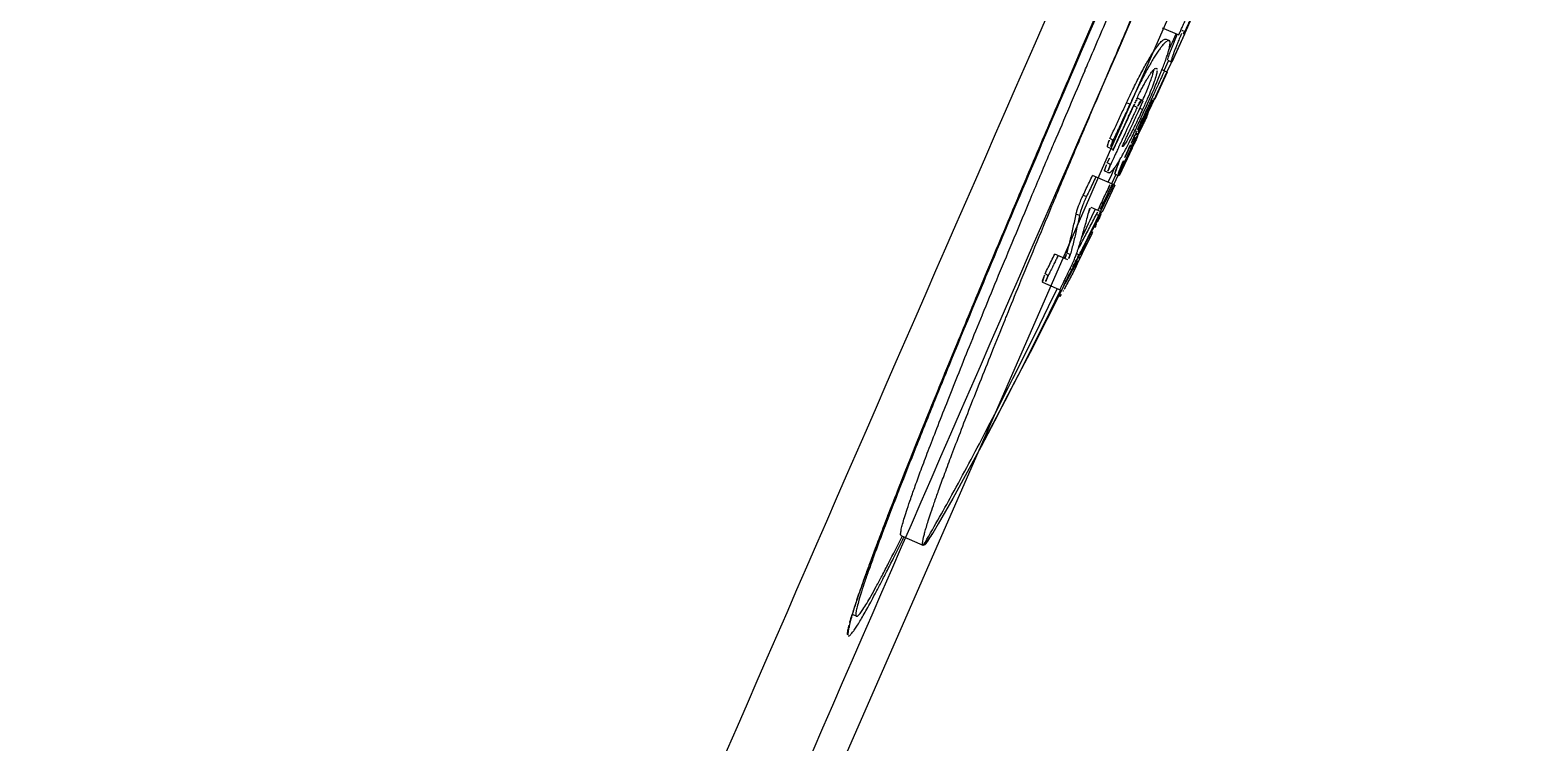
# Model space of a CAD drawing. Header units: millimetres. Extents: x 1145859089 to 1147511753, y -1047484727 to -1047247487.
# Drawn here: x 1146005265.9 to 1146005360.8, y -1047431236.1 to -1047431190.9 of the extents above; entities that cross this region are included whole.
import ezdxf
from ezdxf.xclip import XClip

# ---------------------------------------------------------------- set-up
doc = ezdxf.new("R2010")
doc.units = ezdxf.units.MM
doc.header["$LTSCALE"] = 100
doc.header["$MEASUREMENT"] = 0
doc.header["$XCLIPFRAME"] = 2
doc.layers.get('0').update_dxf_attribs({"linetype": 'CONTINUOUS'})
doc.layers.add('XREF', color=135, linetype='CONTINUOUS')
doc.layers.add('단지배치도$0$W240910', color=135, linetype='CONTINUOUS')

# ---------------------------------------------------------------- blocks, each defined once
blk = doc.blocks.new('단지배치도$0$zw$9902')
at = {"layer": '단지배치도$0$W240910', "linetype": 'ByBlock', "ltscale": 20}
for p, q in [((67175.562, -59870.414), (67241.68, -59719.244)), ((67192.486, -59821.084), (67191.768, -59822.75)), ((67196.854, -59821.484), (67197.904, -59821.943)), ((67197.095, -59822.212), (67197.308, -59822.305)), ((67197.095, -59822.212), (67197.097, -59822.213)), ((67197.275, -59822.897), (67197.425, -59822.564)), ((67197.425, -59822.564), (67197.502, -59822.393)), ((67198.26, -59821.899), (67197.461, -59823.664)), ((67197.502, -59822.393), (67197.738, -59821.87)), ((67198.251, -59821.895), (67198.286, -59821.817)), ((67198.26, -59821.899), (67198.251, -59821.895)), ((67198.26, -59821.702), (67198.292, -59821.716)), ((67198.286, -59821.817), (67198.342, -59821.692)), ((67191.768, -59822.75), (67190.612, -59825.446)), ((67197.17, -59824.303), (67196.387, -59826.017)), ((67196.492, -59824.064), (67196.506, -59824.073)), ((67197.17, -59824.303), (67196.839, -59824.158)), ((67197.25, -59823.572), (67196.959, -59824.211)), ((67197.207, -59823.553), (67197.461, -59823.664)), ((67190.612, -59825.446), (67189.941, -59827.014)), ((67194.803, -59826.342), (67194.592, -59826.25)), ((67195.655, -59826.126), (67195.325, -59825.982)), ((67195.349, -59826.792), (67195.547, -59826.362)), ((67195.547, -59826.362), (67195.655, -59826.126)), ((67195.611, -59826.107), (67195.623, -59826.078)), ((67196.287, -59825.973), (67196.387, -59826.017)), ((67189.941, -59827.014), (67189.289, -59828.544)), ((67195.259, -59826.54), (67195.048, -59826.447)), ((67195.441, -59826.591), (67195.611, -59826.665)), ((67195.839, -59826.744), (67195.64, -59827.176)), ((67195.733, -59827.351), (67195.668, -59827.323)), ((67195.986, -59826.875), (67195.892, -59826.834)), ((67195.228, -59828.07), (67195.123, -59828.024)), ((67195.213, -59828.104), (67195.137, -59828.267)), ((67195.228, -59828.07), (67195.213, -59828.104)), ((67195.315, -59828.329), (67195.461, -59828.013)), ((67195.323, -59828.071), (67195.346, -59828.021)), ((67195.387, -59828.099), (67195.323, -59828.071)), ((67195.492, -59827.874), (67195.387, -59828.099)), ((67195.461, -59828.013), (67195.52, -59827.886)), ((67195.733, -59827.351), (67195.492, -59827.874)), ((67195.52, -59827.886), (67195.606, -59827.699)), ((67189.289, -59828.544), (67188.654, -59830.037)), ((67189.96, -59828.892), (67189.996, -59828.807)), ((67193.381, -59829.036), (67193.753, -59829.199)), ((67193.748, -59828.611), (67193.537, -59828.519)), ((67193.74, -59829.271), (67193.77, -59829.207)), ((67194.952, -59829.119), (67194.633, -59829.804)), ((67194.949, -59829.126), (67194.95, -59829.124)), ((67194.95, -59829.124), (67194.952, -59829.119)), ((67194.952, -59829.119), (67194.973, -59829.075)), ((67194.973, -59829.075), (67195.037, -59828.935)), ((67188.654, -59830.037), (67188.037, -59831.494)), ((67193.583, -59830.152), (67193.372, -59830.059)), ((67194.633, -59829.804), (67194.13, -59830.877)), ((67193.851, -59831.472), (67192.438, -59830.854)), ((67193.41, -59830.659), (67193.199, -59830.567)), ((67193.407, -59830.666), (67193.223, -59830.586)), ((67193.42, -59831.279), (67193.653, -59830.781)), ((67193.92, -59830.785), (67193.64, -59831.38)), ((67193.653, -59830.781), (67193.862, -59830.333)), ((67193.842, -59830.756), (67194.053, -59830.848)), ((67194.058, -59830.853), (67193.847, -59830.761)), ((67194.128, -59830.881), (67194.059, -59830.851)), ((67188.037, -59831.494), (67187.436, -59832.916)), ((67193.851, -59831.472), (67193.046, -59833.173)), ((67193.41, -59831.975), (67193.343, -59832.118)), ((67193.681, -59831.398), (67193.41, -59831.975)), ((67187.436, -59832.916), (67186.851, -59834.305)), ((67191.849, -59832.093), (67192.06, -59832.185)), ((67192.332, -59832.861), (67193.015, -59833.159)), ((67193.108, -59832.617), (67193.011, -59832.575)), ((67193.343, -59832.118), (67193.108, -59832.617)), ((67191.605, -59833.39), (67191.394, -59833.298)), ((67192.894, -59833.408), (67192.683, -59833.316)), ((67186.851, -59834.305), (67186.282, -59835.66)), ((67192.363, -59834.606), (67192.121, -59835.11)), ((67186.282, -59835.66), (67185.727, -59836.985)), ((67190.881, -59836.198), (67190.044, -59835.832)), ((67191.027, -59835.871), (67190.816, -59835.779)), ((67191.586, -59835.885), (67191.426, -59835.816)), ((67192.121, -59835.11), (67191.472, -59836.458)), ((67191.695, -59835.878), (67191.763, -59835.748)), ((67191.116, -59836.802), (67191.018, -59837.004)), ((67191.019, -59836.759), (67191.116, -59836.802)), ((67191.231, -59836.752), (67191.294, -59836.635)), ((67191.569, -59836.119), (67191.583, -59836.092)), ((67185.727, -59836.985), (67185.187, -59838.28)), ((67189.266, -59837.607), (67190.472, -59838.134)), ((67189.637, -59837.183), (67189.426, -59837.09)), ((67191.018, -59837.004), (67190.969, -59837.106)), ((67185.187, -59838.28), (67184.661, -59839.545)), ((67190.412, -59838.11), (67189.688, -59839.584)), ((67190.379, -59838.518), (67190.241, -59838.458)), ((67190.541, -59837.991), (67190.472, -59838.134)), ((67190.472, -59838.134), (67190.488, -59838.104)), ((67184.661, -59839.545), (67184.15, -59840.781)), ((67189.688, -59839.584), (67188.811, -59841.35)), ((67184.15, -59840.781), (67183.652, -59841.988)), ((67188.811, -59841.35), (67187.948, -59843.065)), ((67183.652, -59841.988), (67183.168, -59843.167)), ((67183.168, -59843.167), (67182.697, -59844.317)), ((67187.948, -59843.065), (67187.08, -59844.765)), ((67182.697, -59844.317), (67182.316, -59845.254)), ((67182.316, -59845.254), (67181.943, -59846.172)), ((67187.08, -59844.765), (67186.223, -59846.418)), ((67181.943, -59846.172), (67181.581, -59847.07)), ((67181.581, -59847.07), (67181.228, -59847.948)), ((67186.223, -59846.418), (67185.373, -59848.03)), ((67181.228, -59847.948), (67180.885, -59848.805)), ((67185.373, -59848.03), (67184.492, -59849.667)), ((67180.885, -59848.805), (67180.553, -59849.641)), ((67180.553, -59849.641), (67180.231, -59850.455)), ((67184.492, -59849.667), (67183.578, -59851.322)), ((67180.231, -59850.455), (67179.921, -59851.245)), ((67179.921, -59851.245), (67179.622, -59852.012)), ((67183.578, -59851.322), (67182.664, -59852.926)), ((67179.391, -59852.607), (67179.169, -59853.186)), ((67179.622, -59852.012), (67179.391, -59852.607)), ((67182.664, -59852.926), (67182.315, -59853.523)), ((67178.955, -59853.747), (67178.749, -59854.29)), ((67179.169, -59853.186), (67178.955, -59853.747)), ((67181.705, -59854.31), (67180.31, -59853.7)), ((67180.484, -59853.785), (67180.487, -59853.777)), ((67178.553, -59854.814), (67178.366, -59855.318)), ((67178.749, -59854.29), (67178.553, -59854.814)), ((67178.366, -59855.318), (67178.188, -59855.802)), ((67177.903, -59856.593), (67177.792, -59856.91)), ((67178.021, -59856.263), (67177.903, -59856.593)), ((67178.188, -59855.802), (67178.021, -59856.263)), ((67177.588, -59857.499), (67177.497, -59857.77)), ((67177.687, -59857.212), (67177.588, -59857.499)), ((67177.792, -59856.91), (67177.687, -59857.212)), ((67177.247, -59858.552), (67177.207, -59858.685)), ((67177.29, -59858.411), (67177.247, -59858.552)), ((67177.337, -59858.263), (67177.29, -59858.411)), ((67177.387, -59858.106), (67177.337, -59858.263)), ((67177.44, -59857.942), (67177.387, -59858.106)), ((67177.497, -59857.77), (67177.44, -59857.942)), ((67177.005, -59859.497), (67177.004, -59859.499)), ((67177.007, -59859.482), (67177.005, -59859.497)), ((67177.01, -59859.464), (67177.007, -59859.482)), ((67177.013, -59859.443), (67177.01, -59859.464)), ((67177.018, -59859.418), (67177.013, -59859.443)), ((67177.023, -59859.391), (67177.018, -59859.418)), ((67177.029, -59859.362), (67177.023, -59859.391)), ((67177.036, -59859.329), (67177.029, -59859.362)), ((67177.044, -59859.294), (67177.036, -59859.329)), ((67177.052, -59859.256), (67177.044, -59859.294)), ((67177.062, -59859.216), (67177.052, -59859.256)), ((67177.072, -59859.174), (67177.062, -59859.216)), ((67177.084, -59859.129), (67177.072, -59859.174)), ((67177.096, -59859.081), (67177.084, -59859.129)), ((67177.109, -59859.031), (67177.096, -59859.081)), ((67177.123, -59858.979), (67177.109, -59859.031)), ((67177.138, -59858.925), (67177.123, -59858.979)), ((67177.154, -59858.868), (67177.138, -59858.925)), ((67177.171, -59858.809), (67177.154, -59858.868)), ((67177.207, -59858.685), (67177.171, -59858.809)), ((67177.477, -59858.794), (67177.209, -59858.677))]:
    blk.add_line(p, q, dxfattribs=at)
at = {"layer": '단지배치도$0$W240910'}
blk.add_arc((56404.253, -57219.78, 0), 12756.719, 322.5073299, 9.110085, dxfattribs=at)
at = {"layer": '단지배치도$0$W240910', "linetype": 'ByBlock', "ltscale": 20}
for centre, radius, start, end in [((93492.861, -71309.971), 28703.079, 156.175393, 156.577978), ((93061.131, -71121.144), 28226.861, 156.173706, 156.5796719), ((67260.627, -59848.18), 67.863, 156.9753, 157.16346), ((68430.573, -60354.396), 1347.322, 156.826876, 157.039315), ((67226.401, -59840.789), 34.494, 155.00698, 155.25743), ((67223.772, -59839.563), 31.593, 154.74583, 155.00681), ((67221.284, -59838.389), 28.842, 154.45463, 154.74755), ((66671.425, -59586.823), 576.4, 334.515327, 334.718788), ((67157.56, -59817.948), 38.584, 334.42281, 335.18064), ((67156.218, -59819.416), 39.157, 334.20048, 336.39086), ((67117.183, -59796.942), 84.071, 332.24613, 332.41147), ((68102.701, -60220.041), 993.71, 157.345175, 157.691456), ((67169.808, -59826.442), 23.854, 329.58593, 330.49885), ((67168.525, -59825.714), 25.329, 330.49309, 330.79402)]:
    blk.add_arc(centre, radius, start, end, dxfattribs=at)
blk.add_ellipse((66756.086, -59619.918), major_axis=(177.193, -452.685), ratio=1, start_param=0.708795, end_param=0.862005, dxfattribs=at)
for points, knots in [([(67217.271, -59767.057), (67217.218, -59767.148), (67217.087, -59767.375), (67216.874, -59767.756), (67216.62, -59768.222), (67216.334, -59768.759), (67216.004, -59769.39), (67215.619, -59770.139), (67215.173, -59771.022), (67214.66, -59772.052), (67214.075, -59773.242), (67213.412, -59774.609), (67212.66, -59776.174), (67211.81, -59777.961), (67210.852, -59779.996), (67209.774, -59782.305), (67208.563, -59784.921), (67207.204, -59787.88), (67205.68, -59791.223), (67203.972, -59795.001), (67202.06, -59799.264), (67199.906, -59804.103), (67197.525, -59809.497), (67195.053, -59815.148), (67192.697, -59820.583), (67190.593, -59825.478), (67188.753, -59829.793), (67187.133, -59833.625), (67185.706, -59837.026), (67184.451, -59840.043), (67183.348, -59842.718), (67182.38, -59845.086), (67181.533, -59847.179), (67180.794, -59849.024), (67180.152, -59850.646), (67179.596, -59852.067), (67179.117, -59853.31), (67178.706, -59854.392), (67178.358, -59855.325), (67178.067, -59856.12), (67177.826, -59856.795), (67177.625, -59857.373), (67177.453, -59857.88), (67177.315, -59858.305), (67177.234, -59858.565), (67177.201, -59858.673)], [0, 0, 0, 0, 0.313904, 0.785938, 1.309904, 1.908722, 2.610799, 3.446041, 4.432154, 5.579577, 6.898803, 8.409937, 10.137933, 12.10808, 14.347045, 16.883775, 19.753734, 22.995188, 26.650958, 30.776923, 35.433042, 40.668896, 46.665278, 53.123251, 59.172395, 64.435061, 69.106362, 73.246956, 76.916151, 80.169465, 83.05019, 85.596842, 87.844859, 89.823381, 91.559072, 93.077294, 94.402921, 95.55651, 96.548523, 97.389382, 98.09617, 98.698881, 99.226154, 99.701164, 100.041093, 100.041093, 100.041093, 100.041093]), ([(67207.302, -59787.81), (67206.274, -59790.057), (67203.955, -59795.167), (67200.283, -59803.382), (67196.287, -59812.454), (67192.339, -59821.546), (67188.797, -59829.823), (67186.617, -59835), (67185.663, -59837.285)], [0, 0, 0, 0, 7.412838, 16.836515, 26.99373, 37.150656, 46.573573, 54.002163, 54.002163, 54.002163, 54.002163]), ([(67191.953, -59824.211), (67192.018, -59824.06), (67192.567, -59822.777), (67193.644, -59820.271), (67195.234, -59816.597), (67196.342, -59814.057), (67196.919, -59812.738)], [0, 0, 0, 0, 0.491064, 4.187909, 8.18136, 12.500928, 12.500928, 12.500928, 12.500928]), ([(67187.005, -59839.726), (67187.27, -59839.074), (67187.863, -59837.62), (67188.817, -59835.305), (67189.893, -59832.714), (67191.06, -59829.93), (67192.328, -59826.931), (67193.705, -59823.698), (67195.177, -59820.271), (67196.691, -59816.776), (67197.707, -59814.445), (67198.207, -59813.302)], [0, 0, 0, 0, 2.111795, 4.709599, 7.510723, 10.528744, 13.767017, 17.276494, 21.071442, 24.958315, 28.701306, 28.701306, 28.701306, 28.701306]), ([(67199.324, -59819.41), (67199.281, -59819.507), (67199.198, -59819.693), (67199.078, -59819.962), (67198.967, -59820.209), (67198.865, -59820.438), (67198.771, -59820.649), (67198.684, -59820.842), (67198.605, -59821.019), (67198.532, -59821.182), (67198.464, -59821.332), (67198.402, -59821.471), (67198.345, -59821.597), (67198.309, -59821.678), (67198.292, -59821.716)], [0, 0, 0, 0, 0.317885, 0.611258, 0.882437, 1.132587, 1.362725, 1.574, 1.767859, 1.946014, 2.110042, 2.261538, 2.400971, 2.526177, 2.526177, 2.526177, 2.526177]), ([(67198.342, -59821.692), (67198.349, -59821.677), (67198.377, -59821.614), (67198.429, -59821.499), (67198.501, -59821.339), (67198.58, -59821.162), (67198.668, -59820.967), (67198.764, -59820.753), (67198.869, -59820.519), (67198.983, -59820.263), (67199.107, -59819.986), (67199.234, -59819.702), (67199.355, -59819.43), (67199.468, -59819.177), (67199.54, -59819.015), (67199.576, -59818.934)], [0, 0, 0, 0, 0.048569, 0.205838, 0.380419, 0.573688, 0.786968, 1.021443, 1.277808, 1.556595, 1.862797, 2.188414, 2.48939, 2.75604, 3.020717, 3.020717, 3.020717, 3.020717]), ([(67197.904, -59821.943), (67197.921, -59821.906), (67197.954, -59821.832), (67198.005, -59821.719), (67198.059, -59821.6), (67198.117, -59821.471), (67198.179, -59821.331), (67198.247, -59821.181), (67198.316, -59821.026), (67198.387, -59820.869), (67198.433, -59820.766), (67198.456, -59820.715)], [0, 0, 0, 0, 0.121684, 0.24237, 0.373099, 0.514269, 0.666738, 0.831439, 1.008717, 1.177311, 1.346636, 1.346636, 1.346636, 1.346636]), ([(67198.213, -59821.878), (67198.163, -59821.856), (67198.263, -59821.726), (67198.279, -59821.653), (67198.291, -59821.619)], [0, 0, 0, 0, 0.162274, 0.2711901, 0.2711901, 0.2711901, 0.2711901]), ([(67194.592, -59826.25), (67194.666, -59826.089), (67194.816, -59825.769), (67195.044, -59825.295), (67195.273, -59824.833), (67195.5, -59824.392), (67195.72, -59823.982), (67195.928, -59823.613), (67196.119, -59823.294), (67196.288, -59823.027), (67196.434, -59822.813), (67196.556, -59822.648), (67196.654, -59822.525), (67196.749, -59822.416), (67196.841, -59822.324), (67196.948, -59822.236), (67197.046, -59822.192), (67197.095, -59822.212)], [0, 0, 0, 0, 0.531718, 1.060925, 1.578259, 2.078638, 2.548869, 2.974607, 3.347306, 3.664835, 3.923695, 4.124948, 4.278264, 4.395819, 4.559122, 4.663988, 4.824698, 4.824698, 4.824698, 4.824698]), ([(67197.15, -59822.34), (67197.132, -59822.352), (67197.061, -59822.407), (67196.96, -59822.507), (67196.834, -59822.653), (67196.703, -59822.824), (67196.553, -59823.038), (67196.39, -59823.29), (67196.216, -59823.575), (67196.03, -59823.897), (67195.829, -59824.263), (67195.609, -59824.68), (67195.365, -59825.163), (67195.092, -59825.723), (67194.903, -59826.126), (67194.803, -59826.342)], [0, 0, 0, 0, 0.064316, 0.266952, 0.426152, 0.642908, 0.911158, 1.211463, 1.543762, 1.913293, 2.326934, 2.794562, 3.329307, 3.948056, 4.664266, 4.664266, 4.664266, 4.664266]), ([(67196.839, -59824.158), (67196.858, -59824.108), (67196.921, -59823.946), (67197.022, -59823.68), (67197.131, -59823.37), (67197.219, -59823.098), (67197.282, -59822.872), (67197.322, -59822.697), (67197.347, -59822.543), (67197.355, -59822.425), (67197.339, -59822.319), (67197.308, -59822.305)], [0, 0, 0, 0, 0.160374, 0.52192, 0.854318, 1.145515, 1.379736, 1.557195, 1.684754, 1.839827, 1.941845, 1.941845, 1.941845, 1.941845]), ([(67197.307, -59822.305), (67197.271, -59822.29), (67197.21, -59822.305), (67197.163, -59822.332), (67197.15, -59822.34)], [0, 0, 0, 0, 0.1157622, 0.1640916, 0.1640916, 0.1640916, 0.1640916]), ([(67197.207, -59823.553), (67197.166, -59823.535), (67197.247, -59823.397), (67197.269, -59823.263), (67197.343, -59823.076), (67197.415, -59822.878), (67197.498, -59822.668), (67197.582, -59822.456), (67197.667, -59822.246), (67197.743, -59822.061), (67197.791, -59821.947), (67197.81, -59821.902)], [0, 0, 0, 0, 0.133961, 0.29124, 0.487966, 0.706352, 0.933197, 1.162899, 1.391463, 1.613227, 1.761437, 1.761437, 1.761437, 1.761437]), ([(67198.084, -59821.843), (67198.069, -59821.878), (67198.009, -59822.021), (67197.909, -59822.263), (67197.789, -59822.556), (67197.687, -59822.815), (67197.599, -59823.04), (67197.532, -59823.228), (67197.469, -59823.392), (67197.449, -59823.509), (67197.38, -59823.629), (67197.417, -59823.645)], [0, 0, 0, 0, 0.114677, 0.464455, 0.786355, 1.064082, 1.30296, 1.505988, 1.67376, 1.804033, 1.925718, 1.925718, 1.925718, 1.925718]), ([(67198.292, -59821.716), (67198.276, -59821.75), (67198.279, -59821.836), (67198.243, -59821.819), (67198.243, -59821.819)], [0, 0, 0, 0, 0.1140331, 0.115711, 0.115711, 0.115711, 0.115711]), ([(67195.261, -59825.952), (67195.314, -59825.842), (67195.414, -59825.635), (67195.56, -59825.346), (67195.694, -59825.094), (67195.815, -59824.874), (67195.928, -59824.683), (67196.032, -59824.515), (67196.131, -59824.371), (67196.206, -59824.271), (67196.249, -59824.221), (67196.26, -59824.209)], [0, 0, 0, 0, 0.364213, 0.689253, 0.97183, 1.22064, 1.441321, 1.638721, 1.812939, 1.966001, 2.012307, 2.012307, 2.012307, 2.012307]), ([(67196.532, -59824.218), (67196.521, -59824.314), (67196.47, -59824.545), (67196.339, -59824.936), (67196.149, -59825.433), (67195.902, -59826.021), (67195.714, -59826.443), (67195.611, -59826.665)], [0, 0, 0, 0, 0.289498, 0.70753, 1.235682, 1.885834, 2.620762, 2.620762, 2.620762, 2.620762]), ([(67195.623, -59826.078), (67195.693, -59825.92), (67195.824, -59825.615), (67196.001, -59825.179), (67196.143, -59824.795), (67196.25, -59824.481), (67196.291, -59824.292), (67196.31, -59824.212)], [0, 0, 0, 0, 0.517602, 0.99638, 1.411486, 1.74572, 1.991019, 1.991019, 1.991019, 1.991019]), ([(67195.649, -59826.904), (67195.74, -59826.706), (67195.914, -59826.324), (67196.16, -59825.771), (67196.382, -59825.264), (67196.577, -59824.804), (67196.726, -59824.441), (67196.81, -59824.231), (67196.839, -59824.158)], [0, 0, 0, 0, 0.652659, 1.259829, 1.815809, 2.313465, 2.756668, 2.992748, 2.992748, 2.992748, 2.992748]), ([(67196.989, -59824.224), (67196.976, -59824.252), (67196.937, -59824.338), (67196.882, -59824.459), (67196.823, -59824.589), (67196.772, -59824.701), (67196.715, -59824.825), (67196.653, -59824.962), (67196.585, -59825.112), (67196.51, -59825.277), (67196.427, -59825.457), (67196.337, -59825.655), (67196.238, -59825.871), (67196.131, -59826.105), (67196.02, -59826.349), (67195.921, -59826.564), (67195.861, -59826.695), (67195.839, -59826.744)], [0, 0, 0, 0, 0.09257, 0.284925, 0.396844, 0.520387, 0.656345, 0.805916, 0.970385, 1.15105, 1.349206, 1.56616, 1.803249, 2.06098, 2.338983, 2.608326, 2.770202, 2.770202, 2.770202, 2.770202]), ([(67196.26, -59824.209), (67196.278, -59824.188), (67196.314, -59824.151), (67196.351, -59824.115), (67196.37, -59824.101)], [0, 0, 0, 0, 0.0838812, 0.154969, 0.154969, 0.154969, 0.154969]), ([(67196.37, -59824.101), (67196.378, -59824.095), (67196.41, -59824.075), (67196.448, -59824.059), (67196.476, -59824.061)], [0, 0, 0, 0, 0.0299949, 0.1143319, 0.1143319, 0.1143319, 0.1143319]), ([(67193.537, -59828.519), (67193.654, -59828.27), (67193.888, -59827.768), (67194.239, -59827.012), (67194.474, -59826.505), (67194.592, -59826.25)], [0, 0, 0, 0, 0.825471, 1.659443, 2.501916, 2.501916, 2.501916, 2.501916]), ([(67194.803, -59826.342), (67194.784, -59826.382), (67194.744, -59826.468), (67194.678, -59826.611), (67194.615, -59826.747), (67194.558, -59826.871), (67194.509, -59826.977), (67194.455, -59827.093), (67194.396, -59827.219), (67194.333, -59827.357), (67194.263, -59827.505), (67194.191, -59827.661), (67194.12, -59827.814), (67194.054, -59827.955), (67193.996, -59828.08), (67193.944, -59828.191), (67193.897, -59828.292), (67193.832, -59828.43), (67193.783, -59828.536), (67193.748, -59828.611)], [0, 0, 0, 0, 0.130888, 0.285708, 0.472177, 0.578974, 0.6958, 0.823386, 0.962482, 1.113788, 1.277588, 1.454761, 1.628886, 1.783432, 1.920458, 2.042931, 2.153039, 2.252563, 2.501916, 2.501916, 2.501916, 2.501916]), ([(67193.753, -59829.199), (67193.771, -59829.16), (67193.812, -59829.072), (67193.88, -59828.926), (67193.946, -59828.786), (67194.006, -59828.657), (67194.057, -59828.547), (67194.113, -59828.426), (67194.175, -59828.293), (67194.242, -59828.148), (67194.316, -59827.99), (67194.396, -59827.819), (67194.481, -59827.634), (67194.568, -59827.447), (67194.651, -59827.268), (67194.725, -59827.107), (67194.791, -59826.964), (67194.85, -59826.837), (67194.903, -59826.722), (67194.951, -59826.618), (67195.007, -59826.496), (67195.048, -59826.408), (67195.074, -59826.352)], [0, 0, 0, 0, 0.130976, 0.290577, 0.483559, 0.594433, 0.716053, 0.849339, 0.995207, 1.154615, 1.328467, 1.517311, 1.722609, 1.938275, 2.137817, 2.313509, 2.469776, 2.609625, 2.735485, 2.849433, 2.953379, 3.138743, 3.138743, 3.138743, 3.138743]), ([(67195.048, -59826.447), (67195.062, -59826.417), (67195.089, -59826.361), (67195.115, -59826.304), (67195.128, -59826.277)], [0, 0, 0, 0, 0.0995669, 0.1885679, 0.1885679, 0.1885679, 0.1885679]), ([(67195.128, -59826.277), (67195.14, -59826.254), (67195.164, -59826.207), (67195.193, -59826.162), (67195.206, -59826.137)], [0, 0, 0, 0, 0.0769193, 0.1598113, 0.1598113, 0.1598113, 0.1598113]), ([(67195.206, -59826.137), (67195.212, -59826.128), (67195.239, -59826.074), (67195.275, -59825.96), (67195.325, -59825.982)], [0, 0, 0, 0, 0.0332768, 0.1963161, 0.1963161, 0.1963161, 0.1963161]), ([(67195.536, -59826.074), (67195.503, -59826.06), (67195.455, -59826.177), (67195.384, -59826.273), (67195.319, -59826.413), (67195.275, -59826.504), (67195.259, -59826.54)], [0, 0, 0, 0, 0.1074037, 0.2402891, 0.4259997, 0.5452762, 0.5452762, 0.5452762, 0.5452762]), ([(67195.892, -59826.834), (67195.894, -59826.829), (67195.927, -59826.758), (67195.989, -59826.623), (67196.075, -59826.436), (67196.153, -59826.266), (67196.222, -59826.114), (67196.266, -59826.019), (67196.287, -59825.973)], [0, 0, 0, 0, 0.0164638, 0.2349258, 0.4462524, 0.632294, 0.7965788, 0.9475094, 0.9475094, 0.9475094, 0.9475094]), ([(67195.259, -59826.54), (67195.237, -59826.588), (67195.188, -59826.693), (67195.124, -59826.832), (67195.066, -59826.958), (67195.016, -59827.067), (67194.961, -59827.186), (67194.9, -59827.318), (67194.834, -59827.461), (67194.761, -59827.619), (67194.681, -59827.791), (67194.594, -59827.979), (67194.499, -59828.184), (67194.398, -59828.402), (67194.297, -59828.62), (67194.201, -59828.826), (67194.116, -59829.009), (67194.04, -59829.172), (67193.972, -59829.318), (67193.911, -59829.45), (67193.855, -59829.57), (67193.804, -59829.678), (67193.758, -59829.777), (67193.705, -59829.891), (67193.647, -59830.015), (67193.603, -59830.109), (67193.583, -59830.152)], [0, 0, 0, 0, 0.159223, 0.348403, 0.457191, 0.576689, 0.707909, 0.851951, 1.009958, 1.183067, 1.37247, 1.579364, 1.804517, 2.049318, 2.300303, 2.527561, 2.728171, 2.907024, 3.067513, 3.212246, 3.343308, 3.462416, 3.57092, 3.669859, 3.842179, 3.981653, 3.981653, 3.981653, 3.981653]), ([(67193.77, -59829.207), (67193.822, -59829.096), (67194.06, -59828.584), (67194.487, -59827.665), (67194.86, -59826.855), (67195.048, -59826.447)], [0, 0, 0, 0, 0.367192, 1.69441, 3.041161, 3.041161, 3.041161, 3.041161]), ([(67195.611, -59826.665), (67195.543, -59826.814), (67195.415, -59827.091), (67195.232, -59827.475), (67195.072, -59827.801), (67194.933, -59828.076), (67194.812, -59828.307), (67194.704, -59828.503), (67194.609, -59828.665), (67194.526, -59828.802), (67194.44, -59828.907), (67194.372, -59829.05), (67194.317, -59829.025)], [0, 0, 0, 0, 0.491317, 0.91604, 1.276279, 1.580153, 1.838706, 2.06023, 2.249938, 2.407584, 2.524727, 2.705125, 2.705125, 2.705125, 2.705125]), ([(67194.317, -59829.025), (67194.336, -59828.984), (67194.378, -59828.894), (67194.433, -59828.774), (67194.484, -59828.665), (67194.527, -59828.572), (67194.575, -59828.469), (67194.627, -59828.356), (67194.684, -59828.233), (67194.747, -59828.098), (67194.815, -59827.951), (67194.889, -59827.791), (67194.969, -59827.617), (67195.055, -59827.43), (67195.143, -59827.24), (67195.226, -59827.059), (67195.294, -59826.911), (67195.334, -59826.825), (67195.349, -59826.792)], [0, 0, 0, 0, 0.136306, 0.299822, 0.39384, 0.496971, 0.610039, 0.733922, 0.869526, 1.017746, 1.179525, 1.355731, 1.54689, 1.753922, 1.972955, 2.175272, 2.352806, 2.460302, 2.460302, 2.460302, 2.460302]), ([(67194.533, -59829.201), (67194.551, -59829.166), (67194.629, -59829.017), (67194.77, -59828.743), (67194.96, -59828.361), (67195.168, -59827.931), (67195.401, -59827.44), (67195.563, -59827.091), (67195.649, -59826.904)], [0, 0, 0, 0, 0.11998, 0.502888, 0.925706, 1.399127, 1.936939, 2.554646, 2.554646, 2.554646, 2.554646]), ([(67195.64, -59827.176), (67195.616, -59827.227), (67195.572, -59827.325), (67195.507, -59827.465), (67195.449, -59827.591), (67195.396, -59827.706), (67195.348, -59827.81), (67195.293, -59827.93), (67195.253, -59828.016), (67195.228, -59828.07)], [0, 0, 0, 0, 0.1694405, 0.3224437, 0.4611328, 0.5870874, 0.7012317, 0.8053277, 0.9843091, 0.9843091, 0.9843091, 0.9843091]), ([(67195.346, -59828.021), (67195.363, -59827.983), (67195.395, -59827.914), (67195.443, -59827.809), (67195.492, -59827.704), (67195.546, -59827.587), (67195.605, -59827.459), (67195.67, -59827.318), (67195.741, -59827.164), (67195.815, -59827.002), (67195.867, -59826.89), (67195.892, -59826.834)], [0, 0, 0, 0, 0.124062, 0.229, 0.345051, 0.473103, 0.614064, 0.768782, 0.938013, 1.12212, 1.306123, 1.306123, 1.306123, 1.306123]), ([(67195.606, -59827.699), (67195.623, -59827.662), (67195.66, -59827.583), (67195.717, -59827.458), (67195.781, -59827.319), (67195.85, -59827.17), (67195.919, -59827.021), (67195.964, -59826.922), (67195.986, -59826.875)], [0, 0, 0, 0, 0.1228165, 0.2610981, 0.4139436, 0.5811987, 0.7530325, 0.9072853, 0.9072853, 0.9072853, 0.9072853]), ([(67195.968, -59826.868), (67196, -59826.882), (67195.884, -59826.977), (67195.865, -59827.09), (67195.789, -59827.225), (67195.749, -59827.315), (67195.733, -59827.351)], [0, 0, 0, 0, 0.1051482, 0.2363085, 0.4200356, 0.5380262, 0.5380262, 0.5380262, 0.5380262]), ([(67195.137, -59828.267), (67195.131, -59828.282), (67195.102, -59828.343), (67195.05, -59828.457), (67194.979, -59828.614), (67194.91, -59828.765), (67194.865, -59828.863), (67194.847, -59828.905)], [0, 0, 0, 0, 0.0479318, 0.2032846, 0.3751298, 0.5643994, 0.7008726, 0.7008726, 0.7008726, 0.7008726]), ([(67195.338, -59828.181), (67195.335, -59828.195), (67195.325, -59828.264), (67195.267, -59828.35), (67195.219, -59828.461), (67195.174, -59828.553), (67195.127, -59828.654), (67195.075, -59828.759), (67195.026, -59828.869), (67194.954, -59828.976), (67194.931, -59829.175), (67194.866, -59829.146)], [0, 0, 0, 0, 0.042941, 0.207977, 0.302333, 0.405232, 0.516763, 0.636074, 0.758359, 0.865201, 1.076875, 1.076875, 1.076875, 1.076875]), ([(67185.456, -59839.69), (67185.46, -59839.682), (67185.762, -59838.942), (67186.39, -59837.416), (67187.37, -59835.054), (67188.433, -59832.511), (67189.306, -59830.438), (67189.825, -59829.21), (67189.96, -59828.892)], [0, 0, 0, 0, 0.027123, 2.395799, 4.949845, 7.70089, 10.662526, 11.69911, 11.69911, 11.69911, 11.69911]), ([(67193.381, -59829.036), (67193.348, -59829.022), (67193.382, -59828.924), (67193.403, -59828.842), (67193.441, -59828.742), (67193.484, -59828.636), (67193.519, -59828.558), (67193.537, -59828.519)], [0, 0, 0, 0, 0.1072223, 0.2000916, 0.2932717, 0.416757, 0.5475384, 0.5475384, 0.5475384, 0.5475384]), ([(67193.522, -59830.674), (67193.549, -59830.664), (67193.607, -59830.619), (67193.697, -59830.539), (67193.778, -59830.442), (67193.854, -59830.343), (67193.93, -59830.236), (67194.024, -59830.094), (67194.14, -59829.907), (67194.277, -59829.672), (67194.41, -59829.431), (67194.497, -59829.269), (67194.533, -59829.201)], [0, 0, 0, 0, 0.086386, 0.216828, 0.361871, 0.462922, 0.591295, 0.756484, 0.972265, 1.251356, 1.572116, 1.801551, 1.801551, 1.801551, 1.801551]), ([(67193.748, -59828.611), (67193.708, -59828.594), (67193.706, -59828.746), (67193.64, -59828.844), (67193.613, -59828.965), (67193.548, -59829.11), (67193.592, -59829.129)], [0, 0, 0, 0, 0.1304269, 0.2430139, 0.4044271, 0.5464227, 0.5464227, 0.5464227, 0.5464227]), ([(67194.847, -59828.905), (67194.837, -59828.927), (67194.796, -59829.018), (67194.72, -59829.186), (67194.617, -59829.418), (67194.508, -59829.666), (67194.433, -59829.839), (67194.396, -59829.926)], [0, 0, 0, 0, 0.071682, 0.300934, 0.552914, 0.830897, 1.116566, 1.116566, 1.116566, 1.116566]), ([(67194.869, -59829.089), (67194.877, -59829.075), (67194.919, -59829.015), (67194.949, -59828.905), (67195.008, -59828.774), (67195.068, -59828.637), (67195.136, -59828.47), (67195.208, -59828.356), (67195.224, -59828.286)], [0, 0, 0, 0, 0.0498354, 0.2173813, 0.3357001, 0.4834296, 0.6640896, 0.8788445, 0.8788445, 0.8788445, 0.8788445]), ([(67195.037, -59828.935), (67195.054, -59828.899), (67195.088, -59828.823), (67195.141, -59828.709), (67195.193, -59828.596), (67195.241, -59828.49), (67195.282, -59828.402), (67195.306, -59828.349), (67195.315, -59828.329)], [0, 0, 0, 0, 0.1183641, 0.250549, 0.3758378, 0.4924624, 0.5997051, 0.6661948, 0.6661948, 0.6661948, 0.6661948]), ([(67193.199, -59830.567), (67193.168, -59830.554), (67193.223, -59830.438), (67193.248, -59830.34), (67193.309, -59830.2), (67193.348, -59830.11), (67193.372, -59830.059)], [0, 0, 0, 0, 0.1023765, 0.2416413, 0.3719002, 0.5406583, 0.5406583, 0.5406583, 0.5406583]), ([(67193.583, -59830.152), (67193.544, -59830.134), (67193.541, -59830.285), (67193.473, -59830.382), (67193.449, -59830.501), (67193.368, -59830.641), (67193.41, -59830.659)], [0, 0, 0, 0, 0.1292709, 0.2415057, 0.4024189, 0.5399831, 0.5399831, 0.5399831, 0.5399831]), ([(67193.842, -59830.756), (67193.82, -59830.712), (67193.879, -59830.619), (67193.914, -59830.492), (67193.972, -59830.352), (67194.037, -59830.185), (67194.114, -59830.002), (67194.168, -59829.875), (67194.195, -59829.812)], [0, 0, 0, 0, 0.148752, 0.26347, 0.414296, 0.596625, 0.803175, 1.009353, 1.009353, 1.009353, 1.009353]), ([(67194.396, -59829.926), (67194.363, -59830.004), (67194.303, -59830.145), (67194.223, -59830.339), (67194.161, -59830.499), (67194.109, -59830.63), (67194.08, -59830.739), (67194.037, -59830.816), (67194.053, -59830.848)], [0, 0, 0, 0, 0.2517625, 0.4596083, 0.6303612, 0.7685026, 0.8754688, 0.9856686, 0.9856686, 0.9856686, 0.9856686]), ([(67194.063, -59830.858), (67194.103, -59830.863), (67194.129, -59830.756), (67194.189, -59830.675), (67194.241, -59830.569), (67194.3, -59830.455), (67194.362, -59830.327), (67194.429, -59830.197), (67194.49, -59830.049), (67194.568, -59829.955), (67194.575, -59829.778), (67194.617, -59829.797)], [0, 0, 0, 0, 0.120911, 0.21738, 0.334054, 0.465085, 0.606811, 0.757509, 0.911832, 1.060653, 1.198865, 1.198865, 1.198865, 1.198865]), ([(67191.849, -59832.093), (67191.914, -59831.956), (67192.045, -59831.682), (67192.241, -59831.269), (67192.372, -59830.993), (67192.438, -59830.854)], [0, 0, 0, 0, 0.453889, 0.911024, 1.371404, 1.371404, 1.371404, 1.371404]), ([(67192.649, -59830.946), (67192.583, -59831.086), (67192.451, -59831.363), (67192.255, -59831.776), (67192.125, -59832.049), (67192.06, -59832.185)], [0, 0, 0, 0, 0.463664, 0.920794, 1.371404, 1.371404, 1.371404, 1.371404]), ([(67193.436, -59830.67), (67193.457, -59830.677), (67193.487, -59830.683), (67193.515, -59830.676), (67193.522, -59830.674)], [0, 0, 0, 0, 0.06616309, 0.08652459, 0.08652459, 0.08652459, 0.08652459]), ([(67192.783, -59833.058), (67192.846, -59832.925), (67192.973, -59832.656), (67193.164, -59832.25), (67193.292, -59831.978), (67193.357, -59831.84)], [0, 0, 0, 0, 0.44224, 0.89104, 1.346421, 1.346421, 1.346421, 1.346421]), ([(67193.357, -59831.84), (67193.396, -59831.857), (67193.398, -59831.708), (67193.47, -59831.612), (67193.49, -59831.495), (67193.592, -59831.359), (67193.55, -59831.34)], [0, 0, 0, 0, 0.1270704, 0.2394803, 0.4021652, 0.5373283, 0.5373283, 0.5373283, 0.5373283]), ([(67191.394, -59833.298), (67191.402, -59833.264), (67191.418, -59833.192), (67191.45, -59833.082), (67191.488, -59832.963), (67191.53, -59832.844), (67191.578, -59832.716), (67191.634, -59832.574), (67191.692, -59832.438), (67191.747, -59832.312), (67191.796, -59832.205), (67191.831, -59832.131), (67191.849, -59832.093)], [0, 0, 0, 0, 0.10518, 0.220346, 0.343282, 0.479812, 0.600679, 0.751551, 0.93745, 1.045088, 1.162999, 1.290957, 1.290957, 1.290957, 1.290957]), ([(67192.06, -59832.185), (67192.031, -59832.245), (67191.975, -59832.366), (67191.898, -59832.54), (67191.831, -59832.7), (67191.777, -59832.838), (67191.733, -59832.957), (67191.69, -59833.084), (67191.645, -59833.225), (67191.618, -59833.335), (67191.605, -59833.39)], [0, 0, 0, 0, 0.200191, 0.400364, 0.572209, 0.718497, 0.844669, 0.952611, 1.121105, 1.290929, 1.290929, 1.290929, 1.290929]), ([(67192.196, -59833.172), (67192.202, -59833.142), (67192.227, -59833.075), (67192.283, -59832.998), (67192.289, -59832.842), (67192.332, -59832.861)], [0, 0, 0, 0, 0.0928959, 0.2012096, 0.3398219, 0.3398219, 0.3398219, 0.3398219]), ([(67193.108, -59832.617), (67193.077, -59832.604), (67193.074, -59832.734), (67193.011, -59832.808), (67192.982, -59832.938), (67192.844, -59833.085), (67192.905, -59833.112)], [0, 0, 0, 0, 0.1006087, 0.2115507, 0.3346036, 0.5347531, 0.5347531, 0.5347531, 0.5347531]), ([(67190.816, -59835.779), (67190.888, -59835.514), (67191.028, -59834.975), (67191.222, -59834.148), (67191.339, -59833.585), (67191.394, -59833.298)], [0, 0, 0, 0, 0.822861, 1.671834, 2.547837, 2.547837, 2.547837, 2.547837]), ([(67191.605, -59833.39), (67191.55, -59833.676), (67191.432, -59834.244), (67191.238, -59835.071), (67191.097, -59835.611), (67191.027, -59835.871)], [0, 0, 0, 0, 0.874218, 1.738909, 2.547842, 2.547842, 2.547842, 2.547842]), ([(67191.51, -59835.565), (67191.587, -59835.325), (67191.745, -59834.82), (67191.975, -59834.022), (67192.122, -59833.464), (67192.196, -59833.172)], [0, 0, 0, 0, 0.7577, 1.586758, 2.490156, 2.490156, 2.490156, 2.490156]), ([(67191.525, -59835.518), (67191.619, -59835.346), (67191.859, -59834.899), (67192.247, -59834.166), (67192.537, -59833.603), (67192.683, -59833.316)], [0, 0, 0, 0, 0.588035, 1.521854, 2.487868, 2.487868, 2.487868, 2.487868]), ([(67192.894, -59833.408), (67192.875, -59833.444), (67192.838, -59833.517), (67192.779, -59833.632), (67192.714, -59833.759), (67192.642, -59833.9), (67192.561, -59834.057), (67192.47, -59834.23), (67192.372, -59834.418), (67192.272, -59834.609), (67192.177, -59834.788), (67192.092, -59834.948), (67192.017, -59835.09), (67191.955, -59835.204), (67191.919, -59835.272), (67191.905, -59835.297)], [0, 0, 0, 0, 0.120015, 0.246004, 0.388164, 0.546429, 0.722566, 0.917695, 1.133518, 1.35961, 1.563339, 1.742379, 1.901836, 2.044735, 2.132037, 2.132037, 2.132037, 2.132037]), ([(67192.58, -59834.144), (67192.619, -59834.161), (67192.623, -59834.018), (67192.69, -59833.928), (67192.725, -59833.84), (67192.749, -59833.79)], [0, 0, 0, 0, 0.1281578, 0.2266955, 0.3920366, 0.3920366, 0.3920366, 0.3920366]), ([(67192.683, -59833.316), (67192.698, -59833.285), (67192.739, -59833.203), (67192.779, -59833.12), (67192.804, -59833.067)], [0, 0, 0, 0, 0.1029382, 0.2766589, 0.2766589, 0.2766589, 0.2766589]), ([(67192.749, -59833.79), (67192.763, -59833.761), (67192.794, -59833.698), (67192.845, -59833.593), (67192.906, -59833.466), (67192.974, -59833.324), (67193.022, -59833.224), (67193.046, -59833.173)], [0, 0, 0, 0, 0.0958657, 0.2122719, 0.3511832, 0.5159947, 0.6848191, 0.6848191, 0.6848191, 0.6848191]), ([(67193.015, -59833.159), (67192.982, -59833.145), (67192.974, -59833.312), (67192.919, -59833.357), (67192.894, -59833.408)], [0, 0, 0, 0, 0.1061104, 0.2766588, 0.2766588, 0.2766588, 0.2766588]), ([(67189.426, -59837.09), (67189.494, -59836.952), (67189.631, -59836.674), (67189.837, -59836.254), (67189.975, -59835.973), (67190.044, -59835.832)], [0, 0, 0, 0, 0.462578, 0.930007, 1.402287, 1.402287, 1.402287, 1.402287]), ([(67190.67, -59836.105), (67190.688, -59836.07), (67190.722, -59836.001), (67190.772, -59835.892), (67190.807, -59835.819), (67190.816, -59835.779)], [0, 0, 0, 0, 0.1175553, 0.2332589, 0.3578632, 0.3578632, 0.3578632, 0.3578632]), ([(67191.027, -59835.871), (67191.017, -59835.911), (67190.986, -59835.987), (67190.927, -59836.068), (67190.92, -59836.215), (67190.881, -59836.198)], [0, 0, 0, 0, 0.1240984, 0.2289772, 0.3578637, 0.3578637, 0.3578637, 0.3578637]), ([(67190.923, -59836.958), (67190.976, -59836.848), (67191.082, -59836.628), (67191.228, -59836.312), (67191.349, -59836.025), (67191.441, -59835.781), (67191.489, -59835.633), (67191.51, -59835.565)], [0, 0, 0, 0, 0.367445, 0.729231, 1.044799, 1.30146, 1.512591, 1.512591, 1.512591, 1.512591]), ([(67191.586, -59835.885), (67191.54, -59835.865), (67191.521, -59836.058), (67191.427, -59836.163), (67191.35, -59836.334), (67191.268, -59836.489), (67191.191, -59836.647), (67191.14, -59836.75), (67191.116, -59836.802)], [0, 0, 0, 0, 0.150302, 0.323763, 0.50587, 0.683883, 0.857863, 1.029958, 1.029958, 1.029958, 1.029958]), ([(67191.905, -59835.297), (67191.898, -59835.309), (67191.874, -59835.356), (67191.832, -59835.433), (67191.781, -59835.526), (67191.723, -59835.634), (67191.658, -59835.753), (67191.609, -59835.843), (67191.586, -59835.885)], [0, 0, 0, 0, 0.0415059, 0.1580545, 0.2637669, 0.3596446, 0.5249529, 0.6694168, 0.6694168, 0.6694168, 0.6694168]), ([(67191.763, -59835.748), (67191.773, -59835.728), (67191.813, -59835.651), (67191.879, -59835.524), (67191.957, -59835.372), (67192.029, -59835.232), (67192.075, -59835.143), (67192.097, -59835.098)], [0, 0, 0, 0, 0.0686815, 0.2596175, 0.4294879, 0.5815495, 0.7314282, 0.7314282, 0.7314282, 0.7314282]), ([(67190.255, -59835.924), (67190.239, -59835.956), (67190.202, -59836.031), (67190.148, -59836.142), (67190.09, -59836.261), (67190.028, -59836.388), (67189.97, -59836.506), (67189.918, -59836.612), (67189.875, -59836.699), (67189.822, -59836.806), (67189.765, -59836.922), (67189.7, -59837.054), (67189.659, -59837.138), (67189.637, -59837.183)], [0, 0, 0, 0, 0.108553, 0.250958, 0.368671, 0.508049, 0.672143, 0.764307, 0.86406, 0.961506, 1.123082, 1.251957, 1.402283, 1.402283, 1.402283, 1.402283]), ([(67190.59, -59837.923), (67190.616, -59837.876), (67190.657, -59837.802), (67190.715, -59837.698), (67190.764, -59837.609), (67190.819, -59837.511), (67190.878, -59837.403), (67190.943, -59837.285), (67191.013, -59837.155), (67191.091, -59837.014), (67191.164, -59836.878), (67191.212, -59836.789), (67191.231, -59836.752)], [0, 0, 0, 0, 0.161109, 0.253768, 0.355539, 0.467294, 0.589958, 0.72448, 0.871812, 1.032962, 1.20885, 1.334548, 1.334548, 1.334548, 1.334548]), ([(67191.472, -59836.458), (67191.377, -59836.654), (67191.148, -59837.116), (67190.866, -59837.653), (67190.678, -59837.993), (67190.634, -59838.073)], [0, 0, 0, 0, 0.653374, 1.545792, 1.819834, 1.819834, 1.819834, 1.819834]), ([(67191.294, -59836.635), (67191.316, -59836.594), (67191.374, -59836.486), (67191.465, -59836.314), (67191.535, -59836.183), (67191.569, -59836.119)], [0, 0, 0, 0, 0.1403082, 0.366708, 0.5847906, 0.5847906, 0.5847906, 0.5847906]), ([(67189.266, -59837.607), (67189.229, -59837.59), (67189.27, -59837.475), (67189.298, -59837.38), (67189.341, -59837.275), (67189.383, -59837.181), (67189.412, -59837.12), (67189.426, -59837.09)], [0, 0, 0, 0, 0.1215551, 0.2359065, 0.3470061, 0.4495842, 0.5484017, 0.5484017, 0.5484017, 0.5484017]), ([(67189.637, -59837.183), (67189.6, -59837.166), (67189.595, -59837.31), (67189.529, -59837.403), (67189.499, -59837.526), (67189.428, -59837.678), (67189.476, -59837.699)], [0, 0, 0, 0, 0.1226511, 0.2307745, 0.3887846, 0.5471313, 0.5471313, 0.5471313, 0.5471313]), ([(67190.375, -59838.092), (67190.402, -59838.037), (67190.443, -59837.951), (67190.501, -59837.832), (67190.549, -59837.733), (67190.601, -59837.625), (67190.658, -59837.508), (67190.717, -59837.386), (67190.775, -59837.265), (67190.83, -59837.152), (67190.878, -59837.052), (67190.909, -59836.988), (67190.923, -59836.958)], [0, 0, 0, 0, 0.183418, 0.285789, 0.39617, 0.515547, 0.644722, 0.784431, 0.924125, 1.048499, 1.158505, 1.259593, 1.259593, 1.259593, 1.259593]), ([(67190.969, -59837.106), (67190.945, -59837.156), (67190.849, -59837.354), (67190.707, -59837.649), (67190.588, -59837.894), (67190.541, -59837.991)], [0, 0, 0, 0, 0.1669202, 0.6601152, 0.9827316, 0.9827316, 0.9827316, 0.9827316]), ([(67181.705, -59854.31), (67182.333, -59853.25), (67183.678, -59850.862), (67186.552, -59845.451), (67188.731, -59841.068), (67190.208, -59838.021)], [0, 0, 0, 0, 3.696381, 8.220258, 18.378708, 18.378708, 18.378708, 18.378708]), ([(67180.322, -59853.673), (67180.305, -59853.666), (67180.246, -59853.622), (67180.296, -59853.459), (67180.318, -59853.241), (67180.409, -59852.916), (67180.529, -59852.496), (67180.702, -59851.957), (67180.93, -59851.287), (67181.224, -59850.459), (67181.595, -59849.448), (67182.051, -59848.238), (67182.593, -59846.832), (67183.213, -59845.252), (67183.903, -59843.519), (67184.657, -59841.649), (67185.183, -59840.358), (67185.456, -59839.69)], [0, 0, 0, 0, 0.056572, 0.198676, 0.428438, 0.754553, 1.189399, 1.747264, 2.448512, 3.315932, 4.382281, 5.677849, 7.195373, 8.904606, 10.769133, 12.789286, 14.953639, 14.953639, 14.953639, 14.953639]), ([(67181.705, -59854.31), (67181.668, -59854.294), (67181.667, -59854.189), (67181.676, -59854.068), (67181.705, -59853.904), (67181.751, -59853.7), (67181.819, -59853.439), (67181.913, -59853.113), (67182.039, -59852.704), (67182.206, -59852.192), (67182.423, -59851.554), (67182.701, -59850.767), (67183.051, -59849.805), (67183.485, -59848.643), (67184.01, -59847.264), (67184.624, -59845.682), (67185.316, -59843.926), (67186.08, -59842.013), (67186.651, -59840.597), (67186.968, -59839.818), (67187.005, -59839.726)], [0, 0, 0, 0, 0.119668, 0.23634, 0.396307, 0.604907, 0.869553, 1.203409, 1.623361, 2.152528, 2.817912, 3.645571, 4.656817, 5.888304, 7.367869, 9.082794, 10.978252, 13.032661, 15.261197, 15.557989, 15.557989, 15.557989, 15.557989]), ([(67183.367, -59842.834), (67183.058, -59843.589), (67182.345, -59845.336), (67181.282, -59847.97), (67180.469, -59850.025), (67180.055, -59851.087), (67179.988, -59851.259)], [0, 0, 0, 0, 2.446365, 5.659743, 8.522791, 9.077411, 9.077411, 9.077411, 9.077411]), ([(67179.988, -59851.259), (67179.754, -59851.86), (67179.271, -59853.112), (67178.697, -59854.646), (67178.273, -59855.826), (67178.017, -59856.563), (67177.807, -59857.198), (67177.643, -59857.729), (67177.527, -59858.152), (67177.463, -59858.438), (67177.44, -59858.611), (67177.439, -59858.698), (67177.445, -59858.761), (67177.467, -59858.787), (67177.477, -59858.794)], [0, 0, 0, 0, 1.934359, 4.025605, 4.914745, 5.695686, 6.365576, 6.921655, 7.361349, 7.682563, 7.798534, 7.885155, 7.944096, 7.981948, 7.981948, 7.981948, 7.981948]), ([(67176.958, -59860.04), (67176.989, -59860.053), (67177.062, -59860.005), (67177.143, -59859.923), (67177.252, -59859.79), (67177.39, -59859.594), (67177.561, -59859.33), (67177.756, -59859.006), (67177.972, -59858.634), (67178.204, -59858.219), (67178.459, -59857.751), (67178.746, -59857.212), (67179.077, -59856.579), (67179.462, -59855.828), (67179.909, -59854.943), (67180.256, -59854.246), (67180.455, -59853.844), (67180.484, -59853.785)], [0, 0, 0, 0, 0.100326, 0.206262, 0.369242, 0.606878, 0.927265, 1.312136, 1.7426, 2.215469, 2.740711, 3.341417, 4.046003, 4.884087, 5.872806, 7.022504, 7.218325, 7.218325, 7.218325, 7.218325]), ([(67177.477, -59858.794), (67177.49, -59858.797), (67177.524, -59858.795), (67177.574, -59858.757), (67177.637, -59858.697), (67177.748, -59858.562), (67177.915, -59858.322), (67178.147, -59857.949), (67178.426, -59857.468), (67178.749, -59856.883), (67179.117, -59856.194), (67179.668, -59855.135), (67180.088, -59854.301), (67180.372, -59853.731)], [0, 0, 0, 0, 0.037862, 0.096823, 0.183473, 0.299482, 0.620801, 1.060633, 1.616879, 2.286963, 3.068116, 3.957485, 5.869182, 5.869182, 5.869182, 5.869182]), ([(67182.315, -59853.523), (67182.29, -59853.565), (67182.22, -59853.683), (67182.112, -59853.859), (67181.996, -59854.032), (67181.898, -59854.165), (67181.818, -59854.255), (67181.741, -59854.326), (67181.705, -59854.31)], [0, 0, 0, 0, 0.146887, 0.410603, 0.618281, 0.777361, 0.893175, 1.011439, 1.011439, 1.011439, 1.011439]), ([(67177.012, -59859.349), (67177.004, -59859.381), (67176.978, -59859.491), (67176.943, -59859.653), (67176.919, -59859.825), (67176.914, -59859.941), (67176.928, -59860.027), (67176.958, -59860.04)], [0, 0, 0, 0, 0.0987002, 0.337833, 0.5021586, 0.6086807, 0.7083012, 0.7083012, 0.7083012, 0.7083012]), ([(67177.201, -59858.673), (67177.192, -59858.703), (67177.146, -59858.856), (67177.081, -59859.08), (67177.03, -59859.277), (67177.012, -59859.349)], [0, 0, 0, 0, 0.0926641, 0.4790344, 0.7019852, 0.7019852, 0.7019852, 0.7019852])]:
    blk.add_open_spline(points, degree=3, knots=knots, dxfattribs=at)
for points in [[(67196.31, -59824.212), (67196.315, -59824.191), (67196.32, -59824.169), (67196.324, -59824.147)], [(67196.476, -59824.061), (67196.481, -59824.062), (67196.487, -59824.063), (67196.491, -59824.065)], [(67196.506, -59824.073), (67196.544, -59824.105), (67196.538, -59824.169), (67196.532, -59824.218)], [(67195.224, -59828.286), (67195.242, -59828.209), (67195.25, -59828.039), (67195.323, -59828.071)], [(67195.387, -59828.099), (67195.358, -59828.087), (67195.343, -59828.149), (67195.338, -59828.181)], [(67194.866, -59829.146), (67194.849, -59829.139), (67194.859, -59829.106), (67194.869, -59829.089)], [(67193.372, -59830.059), (67193.495, -59829.797), (67193.618, -59829.534), (67193.74, -59829.271)], [(67193.222, -59830.586), (67193.213, -59830.583), (67193.204, -59830.576), (67193.199, -59830.567)], [(67193.41, -59830.659), (67193.418, -59830.663), (67193.427, -59830.667), (67193.436, -59830.67)], [(67193.846, -59830.762), (67193.844, -59830.76), (67193.843, -59830.758), (67193.842, -59830.756)], [(67194.053, -59830.848), (67194.054, -59830.851), (67194.055, -59830.853), (67194.057, -59830.854)], [(67194.057, -59830.854), (67194.059, -59830.856), (67194.061, -59830.857), (67194.063, -59830.858)]]:
    blk.add_open_spline(points, degree=3, dxfattribs=at)
blk = doc.blocks.new('단지배치도')
blk.add_blockref('단지배치도$0$zw$9902', (141034.193, 142437.157))

msp = doc.modelspace()

# ---------------------------------------------------------------- block references
at = {"layer": 'XREF'}
ref = msp.add_blockref('단지배치도', (1145797106.633357, -1047513806.462535), dxfattribs=at)
XClip(ref).set_block_clipping_path([(72982.4064819524, 34919.7593965298), (360382.4067475507, 255319.7593436697)])

doc.saveas('drawing.dxf')
